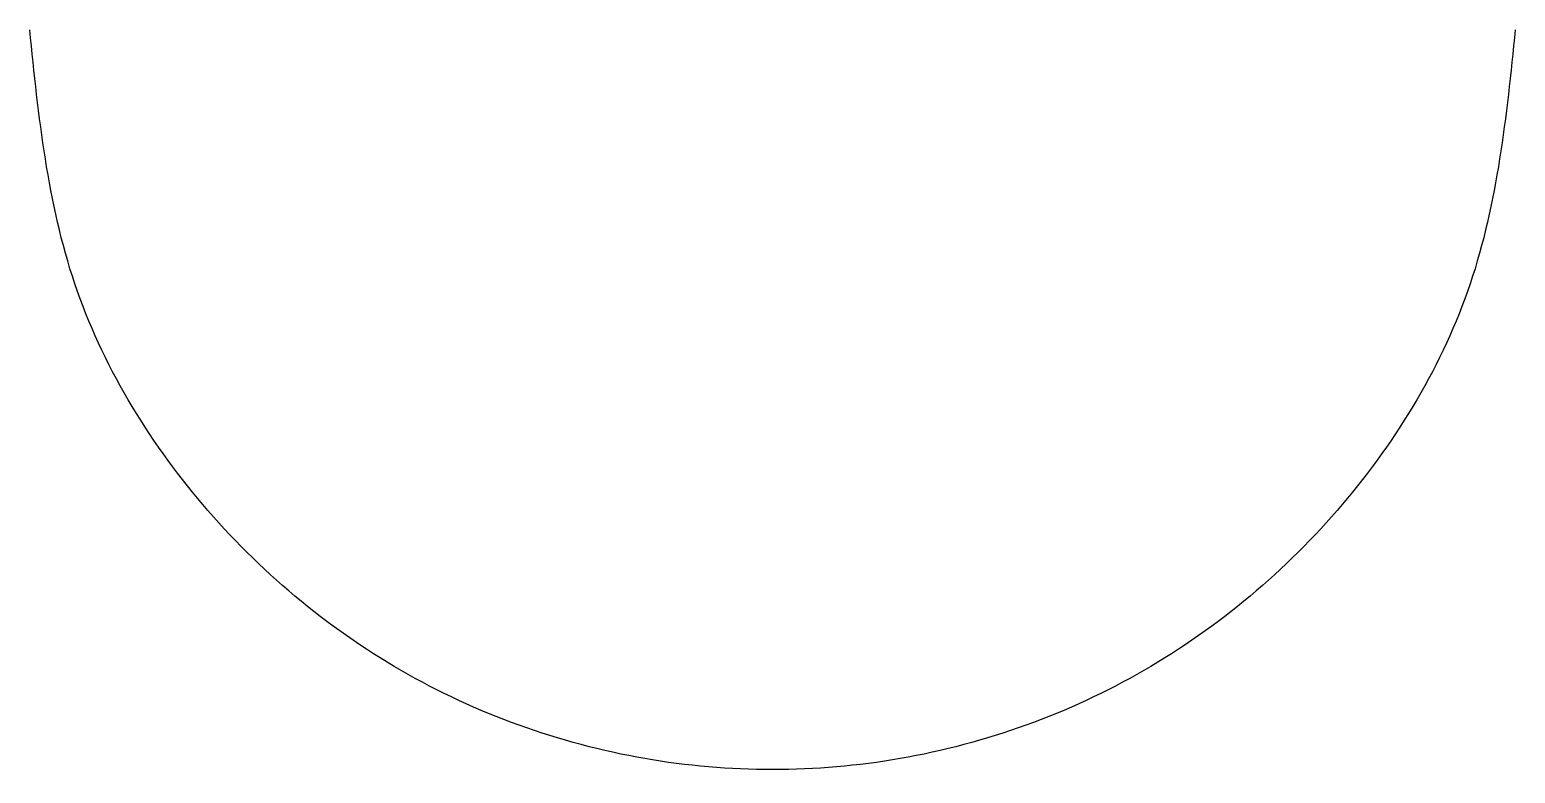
# Model space of a CAD drawing. Extents: x 75.4 to 100.7, y 154.8 to 167.4.
import ezdxf

# ---------------------------------------------------------------- set-up
doc = ezdxf.new("R2010")
doc.units = 0
doc.layers.add('Layer_1', color=7, linetype='CONTINUOUS')

msp = doc.modelspace()

# ---------------------------------------------------------------- linework, layer by layer
at = {"layer": 'Layer_1', "color": 7}
msp.add_open_spline([(100.693638, 167.418313), (100.542385, 165.945048), (100.241913, 163.018318), (97.911862, 159.152443), (94.502371, 156.279698), (90.281546, 154.756789), (85.80574, 154.756789), (81.584916, 156.279698), (78.175424, 159.152444), (75.845373, 163.01832), (75.544901, 165.945051), (75.393649, 167.418316)], degree=3, knots=[0, 0, 0, 0, 4.397233, 8.73537, 13.142445, 17.554781, 21.905998, 26.318334, 30.725409, 35.063548, 39.460782, 39.460782, 39.460782, 39.460782], dxfattribs=at)

doc.saveas('drawing.dxf')
